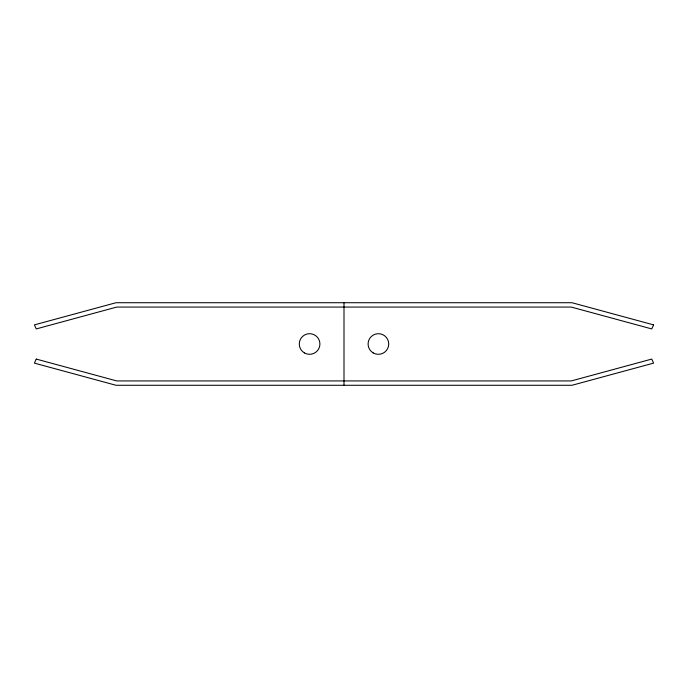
<?xml version="1.0" encoding="UTF-8"?>
<svg xmlns="http://www.w3.org/2000/svg" width="688" height="688" viewBox="0 0 688 688"><rect width="100%" height="100%" fill="white"/><g stroke="black" fill="none" stroke-linecap="round" stroke-linejoin="round"><path stroke-width="1.03" d="M344 302.72L344 385.28M36.249 359.076L34.4 363.118L115.997 385.28L572.003 385.28L653.6 363.118L651.751 359.076L571.289 380.928L116.711 380.928L36.249 359.076M653.6 324.882L651.751 328.924L571.289 307.072L116.711 307.072L36.249 328.924L34.4 324.882L115.997 302.72L572.003 302.72L653.6 324.882M373.24 352.935A10.32 10.32 0 0 0 388.72 344A10.32 10.32 0 0 0 373.24 335.065A10.32 10.32 0 0 0 373.24 352.935M304.44 352.935A10.32 10.32 0 0 0 319.92 344A10.32 10.32 0 0 0 304.44 335.065A10.32 10.32 0 0 0 304.44 352.935"/></g></svg>
